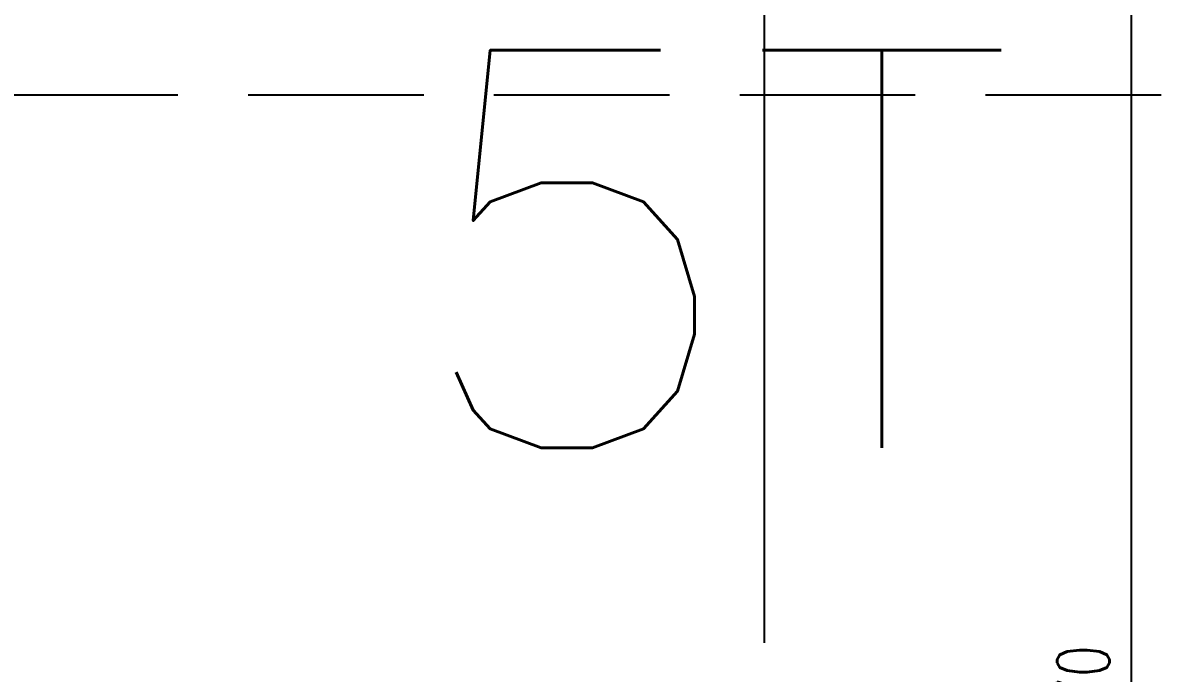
# Model space of a CAD drawing. Extents: x -1899985 to -450366, y 556196 to 2151267.
# Drawn here: x -1661421 to -1658149, y 571111 to 572963 of the extents above; entities that cross this region are included whole.
import ezdxf

# ---------------------------------------------------------------- set-up
doc = ezdxf.new("R2010")
doc.units = 0
doc.header["$LTSCALE"] = 1000
doc.header["$MEASUREMENT"] = 0
doc.linetypes.add('__DASH', pattern=[0.35, 0.25, -0.1])
doc.linetypes.add('DOTE', pattern=[2.42, 2, -0.2, 0.02, -0.2])
doc.layers.get('Defpoints').update_dxf_attribs({"color": 210})
for name, color, linetype in [('6文字层', 3, 'Continuous'), ('A-AXIS-DOTE', 14, 'DOTE'), ('A-LIN-V', 9, 'Continuous'), ('建-尺寸', 3, 'Continuous')]:
    doc.layers.add(name, color=color, linetype=linetype)
doc.styles.add('A-DIM', font='SIMPLEX', dxfattribs={"bigfont": 'GBCBIG'})
doc.styles.add('A-DIM_T3', font='SIMPLEX', dxfattribs={"width": 0.705882, "bigfont": 'GBCBIG'})
doc.dimstyles.new('A-DIM&&50', dxfattribs={"dimtxt": 148.75, "dimasz": 50, "dimexe": 50, "dimexo": 50, "dimgap": 63.125, "dimtad": 1, "dimdec": 0, "dimzin": 0, "dimdsep": 46, "dimtxsty": 'A-DIM_T3', "dimblk": 'ARCHTICK', "dimcen": 0.09, "dimclrt": 7, "dimazin": 2, "dimtfac": 1, "dimtdec": 0, "dimtix": 1, "dimtmove": 2, "dimatfit": 3, "dimfxl": 0, "dimtolj": 1, "dimtzin": 0, "dimarcsym": 0})

# ---------------------------------------------------------------- blocks, each defined once
blk = doc.blocks.new('_ArchTick')
at = {"color": 0, "linetype": 'ByBlock', "const_width": 0.4}
blk.add_lwpolyline([(-0.5, -0.5), (0.5, 0.5)], dxfattribs=at)
blk = doc.blocks.new('*D494')
at = {"layer": 'Defpoints', "color": 0}
for p in [(-1630725, 573532.5), (-1630278.8, 573532.5), (-1630725, 568562.5)]:
    blk.add_point(p, dxfattribs=at)
at = {"layer": '建-尺寸', "color": 0, "lineweight": -2}
for p, q in [((-1630675, 573532.5), (-1630228.8, 573532.5)), ((-1630278.8, 568562.5), (-1630278.8, 573532.5)), ((-1630675, 568562.5), (-1630228.8, 568562.5))]:
    blk.add_line(p, q, dxfattribs=at)
at = {"layer": '建-尺寸', "color": 0, "lineweight": -2, "xscale": 50, "yscale": 50, "zscale": 50}
for p, rotation in [((-1630278.8, 573532.5), 90), ((-1630278.8, 568562.5), 270)]:
    blk.add_blockref('_ArchTick', p, dxfattribs=dict(at, rotation=rotation))
at = {"layer": '建-尺寸', "color": 7, "insert": (-1630416.3, 571047.5), "char_height": 148.75, "attachment_point": 5, "rotation": 90, "style": 'A-DIM_T3'}
blk.add_mtext('\\A1;4970', dxfattribs=at)
blk = doc.blocks.new('5555rrrrrrrrrrr')
at = {"layer": 'A-AXIS-DOTE'}
blk.add_line((-1631325, 575655), (-1631325, 568562.5), dxfattribs=at)
at = {"layer": '6文字层', "style": 'A-DIM'}
blk.add_text('5T', height=1131.54, dxfattribs=at).set_placement((-1632347.9, 571789.3))
at = {"layer": '建-尺寸'}
dim = blk.add_aligned_dim(p1=(-1630725, 568562.5), p2=(-1630725, 573532.5), distance=-446.2, dimstyle='A-DIM&&50', dxfattribs=at)
dim.commit()
dim.dimension.update_dxf_attribs({"geometry": '*D494', "text_midpoint": (-1630416.3, 571047.5)})

msp = doc.modelspace()

# ---------------------------------------------------------------- linework, layer by layer
at = {"layer": 'A-AXIS-DOTE', "linetype": '__DASH', "ltscale": 2}
msp.add_line((-1647680.2, 572757.5), (-1785568.2, 572757.5), dxfattribs=at)

# ---------------------------------------------------------------- block references
at = {"layer": 'A-LIN-V'}
msp.add_blockref('5555rrrrrrrrrrr', (-27985.4, -35), dxfattribs=at)

doc.saveas('drawing.dxf')
